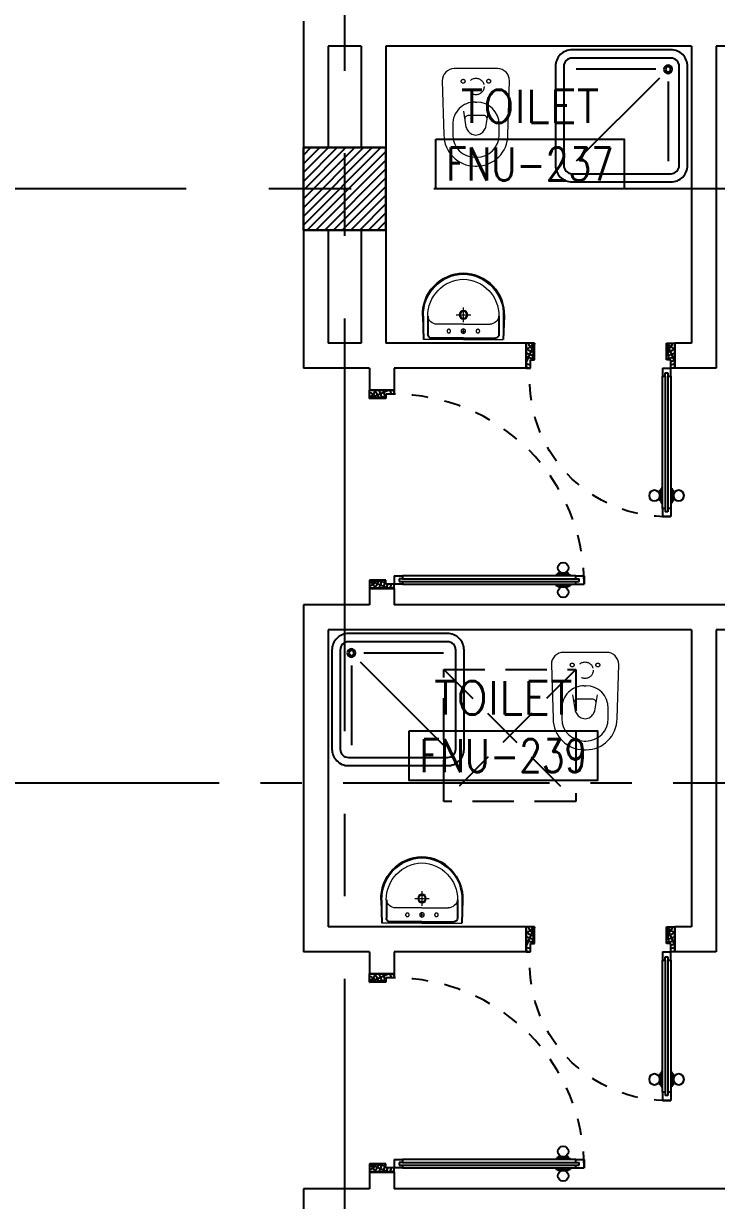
# Model space of a CAD drawing. Extents: x 88852.7 to 88945.7, y 39921.6 to 40001.1.
# Drawn here: x 88884.02 to 88888.22, y 39966.77 to 39973.9 of the extents above; entities that cross this region are included whole.
import ezdxf
from ezdxf.enums import TextEntityAlignment as Align

# ---------------------------------------------------------------- set-up
doc = ezdxf.new("R2010")
doc.units = 0
doc.header["$MEASUREMENT"] = 0
for name, pattern in [('CENTER', [2, 1.25, -0.25, 0.25, -0.25]), ('CENTERX2', [4, 2.5, -0.5, 0.5, -0.5]), ('DASHED', [0.75, 0.5, -0.25]), ('HIDDEN', [0.375, 0.25, -0.125]), ('HIDDEN2', [0.1875, 0.125, -0.0625])]:
    doc.linetypes.add(name, pattern=pattern)
doc.layers.get('0').update_dxf_attribs({"linetype": 'CONTINUOUS'})
for name, color, linetype in [('AXES', 11, 'CENTERX2'), ('AXES1', 11, 'CENTER'), ('COL', 2, 'CONTINUOUS'), ('DOOR', 7, 'CONTINUOUS'), ('FIX', 3, 'CONTINUOUS'), ('HAT', 8, 'CONTINUOUS'), ('RM-BOX', 4, 'CONTINUOUS'), ('RM-NAME', 2, 'CONTINUOUS'), ('RM-NO', 2, 'CONTINUOUS'), ('SHAFT', 4, 'CONTINUOUS'), ('WALL', 4, 'CONTINUOUS')]:
    doc.layers.add(name, color=color, linetype=linetype)
doc.styles.add('ROMANS', font='ROMANS.shx', dxfattribs={"width": 0.6})

# ---------------------------------------------------------------- blocks, each defined once
blk = doc.blocks.new('LAV1')
at = {"layer": 'FIX', "linetype": 'DASHED', "lineweight": 20, "ltscale": 0.05}
for p, q in [((-0.5, 170), (-0.5, 270)), ((-0.5, 170), (-0.5, 270)), ((49.5, 220), (-50.5, 220))]:
    blk.add_line(p, q, dxfattribs=at)
at = {"layer": 'FIX', "linetype": 'ByBlock', "ltscale": 0.3}
for p, q in [((-280, 210), (-275, 50)), ((-245, 210), (-245, 85)), ((245, 210), (245, 85)), ((280, 210), (275, 50)), ((0, 60), (-220.2, 60)), ((0, 60), (220.2, 60))]:
    blk.add_line(p, q, dxfattribs=at)
at = {"layer": 'FIX', "linetype": 'Continuous', "lineweight": 20}
for p, q in [((-275, 210), (-275, 50)), ((275, 210), (275, 50)), ((0, 155), (-181.4, 155)), ((0, 155), (181.4, 155)), ((0, 50), (-275, 50)), ((0, 50), (-252.5, 50)), ((0, 50), (275, 50)), ((0, 50), (252.5, 50))]:
    blk.add_line(p, q, dxfattribs=at)
at = {"layer": 'FIX', "lineweight": 20}
for p, q in [((15.6, 107.5), (-15.5, 107.5)), ((0, 92), (0, 123))]:
    blk.add_line(p, q, dxfattribs=at)
for centre, radius in [((-0.5, 220), 29.5), ((-0.5, 220), 22.5), ((0, 107.5), 15.5)]:
    blk.add_circle(centre, radius, dxfattribs=at)
at = {"layer": 'FIX', "linetype": 'HIDDEN', "lineweight": 20, "ltscale": 0.05}
for centre in [(-100, 107.5), (100, 107.5)]:
    blk.add_circle(centre, 12.4, dxfattribs=at)
at = {"layer": 'FIX', "linetype": 'ByBlock', "ltscale": 0.3}
for centre, radius, start, end in [((6.9, 220), 287, 91.37765, 182.00641), ((-6.9, 220), 287, 357.99359, 88.62235), ((-220.1, 84.9), 24.9, 179.70214, 269.94861), ((220.1, 84.9), 24.9, 270.05139, 0.29786)]:
    blk.add_arc(centre, radius, start, end, dxfattribs=at)
at = {"layer": 'FIX', "linetype": 'Continuous', "lineweight": 20}
for centre, radius, start, end in [((8.4, 216.7), 283.4, 91.6988, 181.35097), ((-8.4, 216.7), 283.4, 358.64903, 88.3012), ((7.6, 212.5), 252.7, 91.73281, 180.48842), ((-7.6, 212.5), 252.7, 359.51158, 88.26719), ((-179.2, 221.8), 66.9, 190.20056, 268.07863), ((179.2, 221.8), 66.9, 271.92137, 349.79944)]:
    blk.add_arc(centre, radius, start, end, dxfattribs=at)
blk = doc.blocks.new('WC1')
at = {"layer": 'FIX', "lineweight": 20}
for p, q in [((-210, 203.8), (-538, 193.8)), ((-475, 140.8), (-538, 140.8)), ((-394.8, 75.7), (-490.4, 60.1)), ((-137, 0), (-137, 130.8)), ((-727, 4.8), (-727, -4.8)), ((-674, 4.8), (-674, -4.8)), ((-533.7, 24.2), (-539.5, 0)), ((-539.5, 0), (-533.7, -24.2)), ((-339, 4.8), (-339, -4.8)), ((-137, -130.8), (-137, 0)), ((-490.4, -60.1), (-394.8, -75.7)), ((-538, -140.8), (-475, -140.8)), ((-538, -193.8), (-210, -203.8)), ((-213.2, -203.8), (-210, -203.8))]:
    blk.add_line(p, q, dxfattribs=at)
at = {"layer": 'FIX', "linetype": 'Continuous', "lineweight": 20}
blk.add_line((-420.1, -47.3), (-420.4, 44.6), dxfattribs=at)
at = {"layer": 'FIX', "linetype": 'HIDDEN', "lineweight": 20, "ltscale": 0.05}
for centre in [(-213.2, 77.5), (-213.2, -77.5)]:
    blk.add_circle(centre, 11.6, dxfattribs=at)
at = {"layer": 'FIX', "linetype": 'HIDDEN2', "lineweight": 20, "ltscale": 0.3}
blk.add_circle((-245, 0), 49.8, dxfattribs=at)
at = {"layer": 'FIX', "lineweight": 20}
for centre, radius, start, end in [((-538, 4.8), 189, 90, 180), ((-210, 130.8), 73, 360, 90), ((-538, 4.8), 136, 90, 180), ((-475, 4.8), 136, 360, 90), ((-473, -6.9), 68.2, 128.92417, 152.84682), ((-464.4, -17.6), 82, 108.49595, 128.92417), ((-538, -4.8), 189, 180, 270), ((-538, -4.8), 136, 180, 270), ((-473, 6.9), 68.2, 207.15318, 231.07583), ((-464.4, 17.6), 82, 231.07583, 251.50405), ((-475, -4.8), 136, 270, 0), ((-210, -130.8), 73, 270, 0)]:
    blk.add_arc(centre, radius, start, end, dxfattribs=at)
at = {"layer": 'FIX', "linetype": 'Continuous', "lineweight": 20}
for centre, start, end in [((-442.7, 45.5), 357.66621, 91.61215), ((-442.4, -45.6), 268.38785, 2.33379)]:
    blk.add_arc(centre, 22.3, start, end, dxfattribs=at)
blk = doc.blocks.new('SHR1')
at = {"layer": 'FIX'}
for p, q in [((-195.7, 195.7), (-700, 700)), ((-142.7, 217.7), (-142.7, 700)), ((-217.7, 142.7), (-700, 142.7))]:
    blk.add_line(p, q, dxfattribs=at)
for points in [[(-825, 125), (-825, 725, -0.414214), (-725, 825), (-125, 825, -0.414214), (-25, 725), (-25, 125, -0.414214), (-125, 25), (-725, 25, -0.414214)], [(-775, 125), (-775, 725, -0.414214), (-725, 775), (-125, 775, -0.414214), (-75, 725), (-75, 125, -0.414214), (-125, 75), (-725, 75, -0.414214)]]:
    blk.add_lwpolyline(points, format="xyb", close=True, dxfattribs=at)
for radius in [25, 15]:
    blk.add_circle((-142.7, 142.7), radius, dxfattribs=at)
blk = doc.blocks.new('RM1')
at = {"layer": 'RM-BOX'}
blk.add_lwpolyline([(569.9, -200), (-569.9, -200), (-569.9, -500), (569.9, -500)], close=True, dxfattribs=at)
at = {"layer": 'RM-NAME', "style": 'ROMANS'}
for tag, p in [('ROOMNAME1', (0, 323.8)), ('ROOMNAME2', (0, 0))]:
    blk.add_attdef(tag, text='', height=200, dxfattribs=at).set_placement(p, align=Align.MIDDLE)
at = {"layer": 'RM-NO', "style": 'ROMANS', "width": 0.8}
blk.add_attdef('ROOMNO', text='', height=200, dxfattribs=at).set_placement((0, -350), align=Align.MIDDLE)
blk = doc.blocks.new('DOOR90')
at = {"layer": 'DOOR', "linetype": 'ByBlock'}
for p, q in [((0, 0), (-150, 0)), ((-200, -25), (-1000, -25)), ((-200, -42), (-1000, -42)), ((-200, -58), (-1000, -58)), ((-1000, -75), (-200, -75))]:
    blk.add_line(p, q, dxfattribs=at)
at = {"layer": 'DOOR', "color": 0, "linetype": 'ByBlock'}
for p, q in [((-150, 0), (-150, -25)), ((-150, 0), (0, 0)), ((0, -50), (0, 0)), ((-1050, -25), (-1050, -75)), ((-1050, -75), (-1050, -25)), ((-1000, -25), (-1050, -25)), ((-1020, -42), (-1020, -58)), ((-1000, -42), (-1020, -42)), ((-1000, -58), (-1020, -58)), ((-1000, -25), (-1000, -42)), ((-1000, -58), (-1000, -75)), ((-967.6, -25), (-967.6, -17.8)), ((-877.6, -17.8), (-967.6, -17.8)), ((-955, -17.8), (-955, -8.8)), ((-955, -8.8), (-890.2, -8.8)), ((-955, -17.8), (-890.2, -17.8)), ((-890.2, -17.8), (-890.2, -8.8)), ((-877.6, -25), (-877.6, -17.8)), ((-200, -42), (-200, -25)), ((-200, -25), (-150, -25)), ((-180, -42), (-200, -42)), ((-200, -75), (-200, -58)), ((-200, -58), (-180, -58)), ((-180, -58), (-180, -42)), ((-150, -75), (-150, -25)), ((-150, -25), (-100, -25)), ((-100, -25), (-100, -50)), ((-100, -50), (0, -50)), ((-1000, -75), (-1050, -75)), ((-967.6, -75), (-967.6, -82.2)), ((-877.6, -82.2), (-967.6, -82.2)), ((-955, -82.2), (-955, -91.2)), ((-955, -82.2), (-890.2, -82.2)), ((-955, -91.2), (-890.2, -91.2)), ((-890.2, -82.2), (-890.2, -91.2)), ((-877.6, -75), (-877.6, -82.2)), ((-150, -75), (-200, -75)), ((-100, -850), (0, -850)), ((-100, -875), (-100, -850)), ((0, -850), (0, -900)), ((-150, -900), (-150, -875)), ((-150, -875), (-100, -875)), ((0, -900), (-150, -900)), ((-150, -900), (0, -900))]:
    blk.add_line(p, q, dxfattribs=at)
at = {"layer": 'DOOR', "color": 9, "linetype": 'ByBlock'}
for p, q in [((0, -50), (-113.7, 0)), ((0, -50), (-40.1, 0)), ((0, -50), (-100, -36.6)), ((0, -850), (-113.7, -900)), ((0, -850), (-100, -863.4)), ((0, -850), (-40.1, -900))]:
    blk.add_line(p, q, dxfattribs=at)
at = {"layer": 'DOOR', "color": 0, "linetype": 'ByBlock'}
for centre in [(-922.6, 23.5), (-922.6, -123.5)]:
    blk.add_circle(centre, 32.4, dxfattribs=at)
at = {"layer": 'DOOR', "color": 9, "linetype": 'ByBlock'}
for centre, radius, start, end in [((0, -50), 74.4, 137.77643, 180), ((0, -50), 54.4, 113.20738, 180), ((0, -50), 154.4, 161.10529, 166.28577), ((0, -50), 134.4, 158.15985, 169.28002), ((0, -50), 114.4, 154.08384, 167.37743), ((0, -50), 94.4, 148.01819, 180), ((0, -50), 34.4, 90, 180), ((0, -50), 14.4, 90, 180), ((0, -850), 94.4, 180, 211.98181), ((0, -850), 74.4, 180, 222.22357), ((0, -850), 54.4, 180, 246.79262), ((0, -850), 34.4, 180, 270), ((0, -850), 14.4, 180, 270), ((0, -850), 154.4, 193.71423, 198.89471), ((0, -850), 134.4, 190.71998, 201.84015)]:
    blk.add_arc(centre, radius, start, end, dxfattribs=at)
at = {"layer": 'DOOR', "linetype": 'HIDDEN', "ltscale": 0.5}
blk.add_arc((-222.2, -50), 828.2, 178.27012, 275.00304, dxfattribs=at)
blk = doc.blocks.new('DOOR100')
at = {"layer": 'DOOR', "color": 0, "linetype": 'ByBlock'}
for p, q in [((-76.1, 1251.1), (-76.1, 1301.1)), ((-76.1, 1301.1), (-26.1, 1301.1)), ((-26.1, 1301.1), (-76.1, 1301.1)), ((-26.1, 1251.1), (-26.1, 1301.1)), ((-83.3, 1128.7), (-83.3, 1218.7)), ((-76.1, 1218.7), (-83.3, 1218.7)), ((-59.1, 1251.1), (-76.1, 1251.1)), ((-59.1, 1251.1), (-59.1, 1271.1)), ((-43.1, 1271.1), (-59.1, 1271.1)), ((-43.1, 1251.1), (-43.1, 1271.1)), ((-26.1, 1251.1), (-43.1, 1251.1)), ((-26.1, 1218.7), (-18.9, 1218.7)), ((-18.9, 1128.7), (-18.9, 1218.7)), ((-92.3, 1206.1), (-92.3, 1141.3)), ((-83.3, 1206.1), (-92.3, 1206.1)), ((-83.3, 1141.3), (-92.3, 1141.3)), ((-83.3, 1206.1), (-83.3, 1141.3)), ((-18.9, 1206.1), (-18.9, 1141.3)), ((-18.9, 1206.1), (-9.9, 1206.1)), ((-18.9, 1141.3), (-9.9, 1141.3)), ((-9.9, 1206.1), (-9.9, 1141.3)), ((-76.1, 1128.7), (-83.3, 1128.7)), ((-26.1, 1128.7), (-18.9, 1128.7)), ((-1201.1, 0), (-1201.1, 150)), ((-1201.1, 150), (-1176.1, 150)), ((-1201.1, 150), (-1201.1, 0)), ((-1176.1, 150), (-1176.1, 100)), ((-76.1, 200), (-59.1, 200)), ((-76.1, 150), (-76.1, 200)), ((-76.1, 150), (-26.1, 150)), ((-59.1, 200), (-59.1, 180)), ((-59.1, 180), (-43.1, 180)), ((-43.1, 200), (-26.1, 200)), ((-43.1, 180), (-43.1, 200)), ((-26.1, 200), (-26.1, 150)), ((-1.1, 150), (-26.1, 150)), ((-26.1, 150), (-26.1, 100)), ((-1.1, 150), (-1.1, 0)), ((-1176.1, 100), (-1151.1, 100)), ((-1151.1, 100), (-1151.1, 0)), ((-51.1, 100), (-51.1, 0)), ((-26.1, 100), (-51.1, 100)), ((-1151.1, 0), (-1201.1, 0)), ((-51.1, 0), (-1.1, 0))]:
    blk.add_line(p, q, dxfattribs=at)
at = {"layer": 'DOOR', "linetype": 'ByBlock'}
for p, q in [((-76.1, 1251.1), (-76.1, 200)), ((-59.1, 200), (-59.1, 1251.1)), ((-43.1, 200), (-43.1, 1251.1)), ((-26.1, 200), (-26.1, 1251.1))]:
    blk.add_line(p, q, dxfattribs=at)
at = {"layer": 'DOOR', "color": 9, "linetype": 'ByBlock'}
for p, q in [((-1151.1, 0), (-1201.1, 113.7)), ((-1151.1, 0), (-1164.4, 100)), ((-51.1, 0), (-1.1, 113.7)), ((-51.1, 0), (-37.7, 100)), ((-1151.1, 0), (-1201.1, 40.1)), ((-51.1, 0), (-1.1, 40.1))]:
    blk.add_line(p, q, dxfattribs=at)
at = {"layer": 'DOOR', "color": 0, "linetype": 'ByBlock'}
for centre in [(-124.6, 1173.7), (22.5, 1173.7)]:
    blk.add_circle(centre, 32.4, dxfattribs=at)
at = {"layer": 'DOOR', "linetype": 'HIDDEN', "ltscale": 0.5}
blk.add_arc((-26.8, 151.9), 1149.2, 89.96096, 180.09315, dxfattribs=at)
at = {"layer": 'DOOR', "color": 9, "linetype": 'ByBlock'}
for centre, radius, start, end in [((-1151.1, 0), 154.4, 103.71423, 108.89471), ((-51.1, 0), 154.4, 71.10529, 76.28577), ((-1151.1, 0), 134.4, 100.71998, 111.84015), ((-1151.1, 0), 94.4, 90, 121.98181), ((-1151.1, 0), 74.4, 90, 132.22357), ((-51.1, 0), 94.4, 58.01819, 90), ((-51.1, 0), 74.4, 47.77643, 90), ((-51.1, 0), 134.4, 68.15985, 79.28002), ((-51.1, 0), 114.4, 64.08384, 77.37743), ((-1151.1, 0), 54.4, 90, 156.79262), ((-1151.1, 0), 34.4, 90, 180), ((-1151.1, 0), 14.4, 90, 180), ((-51.1, 0), 54.4, 23.20738, 90), ((-51.1, 0), 34.4, 0, 90), ((-51.1, 0), 14.4, 0, 90)]:
    blk.add_arc(centre, radius, start, end, dxfattribs=at)
blk = doc.blocks.new('COL50')
at = {"layer": 'COL'}
blk.add_lwpolyline([(-250, 250), (-250, -250), (250, -250), (250, 250)], close=True, dxfattribs=at)
blk = doc.blocks.new('*X537')
at = {"color": 0}
for p, q in [((245928.6, 162719.8), (246398.5, 163189.7)), ((245928.6, 162772.8), (246345.5, 163189.7)), ((245928.6, 162825.8), (246292.5, 163189.7)), ((245928.6, 162878.9), (246239.4, 163189.7)), ((245928.6, 162931.9), (246186.4, 163189.7)), ((245928.6, 162984.9), (246133.4, 163189.7)), ((245928.6, 163038), (246080.3, 163189.7)), ((245928.6, 163091), (246027.3, 163189.7)), ((245928.6, 163144), (245974.3, 163189.7)), ((245951.6, 162689.7), (246428.6, 163166.7)), ((246004.6, 162689.7), (246428.6, 163113.7)), ((246057.6, 162689.7), (246428.6, 163060.7)), ((246110.7, 162689.7), (246428.6, 163007.6)), ((246163.7, 162689.7), (246428.6, 162954.6)), ((246216.7, 162689.7), (246428.6, 162901.6)), ((246269.8, 162689.7), (246428.6, 162848.5)), ((246322.8, 162689.7), (246428.6, 162795.5)), ((246375.8, 162689.7), (246428.6, 162742.5))]:
    blk.add_line(p, q, dxfattribs=at)

msp = doc.modelspace()

# ---------------------------------------------------------------- linework, layer by layer
at = {"layer": 'AXES'}
for p, q in [((88885.9703, 39921.6153), (88885.9703, 40000.4279)), ((88945.0103, 39972.8996), (88876.9703, 39972.8996))]:
    msp.add_line(p, q, dxfattribs=at)
at = {"layer": 'AXES1'}
msp.add_line((88935.2103, 39969.2996), (88876.9703, 39969.2996), dxfattribs=at)
at = {"layer": 'SHAFT', "color": 97, "linetype": 'HIDDEN'}
for p, q in [((88887.3703, 39969.9896), (88886.5703, 39969.1896)), ((88886.5703, 39969.9896), (88887.3703, 39969.1896))]:
    msp.add_line(p, q, dxfattribs=at)
msp.add_lwpolyline([(88886.5703, 39969.9896), (88887.3703, 39969.9896), (88887.3703, 39969.1896), (88886.5703, 39969.1896)], close=True, dxfattribs=at)
at = {"layer": 'WALL', "linetype": 'ByBlock'}
for p, q in [((88885.7203, 39973.9146), (88885.7203, 39971.8146)), ((88885.8703, 39973.7646), (88885.8703, 39973.1478)), ((88886.0703, 39973.7646), (88886.0703, 39973.1496)), ((88886.2203, 39973.7646), (88886.2203, 39973.1496)), ((88888.0703, 39973.7646), (88888.0703, 39971.9646)), ((88888.2203, 39973.7646), (88888.2203, 39971.8146)), ((88885.8703, 39972.6496), (88885.8703, 39971.9646)), ((88886.0703, 39972.6496), (88886.0703, 39971.9646)), ((88886.2203, 39972.6496), (88886.2203, 39971.9646)), ((88887.0703, 39971.9646), (88887.0703, 39971.8146)), ((88887.9703, 39971.9646), (88887.9703, 39971.8146)), ((88886.1203, 39971.8146), (88886.1203, 39971.6796)), ((88886.2703, 39971.8146), (88886.2703, 39971.6796)), ((88886.1203, 39971.6796), (88886.2703, 39971.6796)), ((88886.1203, 39970.4796), (88886.2703, 39970.4796)), ((88886.1203, 39970.4796), (88886.1203, 39970.3796)), ((88886.2703, 39970.4796), (88886.2703, 39970.3796)), ((88885.7203, 39970.3796), (88885.7203, 39968.2796)), ((88885.8703, 39970.2296), (88885.8703, 39968.4296)), ((88888.0703, 39970.2296), (88888.0703, 39968.4296)), ((88888.2203, 39970.2296), (88888.2203, 39968.2796)), ((88887.0703, 39968.4296), (88887.0703, 39968.2796)), ((88887.9703, 39968.4296), (88887.9703, 39968.2796)), ((88886.1203, 39968.2796), (88886.1203, 39968.1451)), ((88886.2703, 39968.2796), (88886.2703, 39968.1451)), ((88886.1203, 39968.1451), (88886.2703, 39968.1451)), ((88886.1203, 39966.9451), (88886.2703, 39966.9451)), ((88886.1203, 39966.9451), (88886.1203, 39966.8446)), ((88886.2703, 39966.9451), (88886.2703, 39966.8446)), ((88885.7203, 39966.8446), (88885.7203, 39965.9496))]:
    msp.add_line(p, q, dxfattribs=at)
at = {"layer": 'WALL'}
for p, q in [((88886.0703, 39973.7646), (88885.8703, 39973.7646)), ((88888.0703, 39973.7646), (88886.2203, 39973.7646)), ((88892.9203, 39973.7646), (88888.2203, 39973.7646)), ((88886.0703, 39971.9646), (88885.8703, 39971.9646)), ((88887.0703, 39971.9646), (88886.2203, 39971.9646)), ((88888.0703, 39971.9646), (88887.9703, 39971.9646)), ((88886.1203, 39971.8146), (88885.7203, 39971.8146)), ((88887.0703, 39971.8146), (88886.2703, 39971.8146)), ((88888.2203, 39971.8146), (88887.9703, 39971.8146)), ((88886.1203, 39970.3796), (88885.7203, 39970.3796)), ((88892.9203, 39970.3796), (88886.2703, 39970.3796)), ((88888.0703, 39970.2296), (88885.8703, 39970.2296)), ((88892.9203, 39970.2296), (88888.2203, 39970.2296)), ((88887.0703, 39968.4296), (88885.8703, 39968.4296)), ((88888.0703, 39968.4296), (88887.9703, 39968.4296)), ((88886.1203, 39968.2796), (88885.7203, 39968.2796)), ((88887.0703, 39968.2796), (88886.2703, 39968.2796)), ((88888.2203, 39968.2796), (88887.9703, 39968.2796)), ((88886.1203, 39966.8446), (88885.7203, 39966.8446)), ((88892.9203, 39966.8446), (88886.2703, 39966.8446))]:
    msp.add_line(p, q, dxfattribs=at)

# ---------------------------------------------------------------- block references
at = {"layer": 'COL', "yscale": 0.000999999996565748, "zscale": 0.001}
for xscale in [-0.001000000003841706, 0.001000000003841706]:
    msp.add_blockref('COL50', (88885.9703, 39972.8996), dxfattribs=dict(at, xscale=xscale))
at = {"layer": 'DOOR', "color": 0, "linetype": 'ByBlock', "yscale": 0.000999999996565748, "zscale": 0.001, "rotation": 270}
for name, p, xscale in [('DOOR90', (88887.9703, 39971.9646), -0.000999999996565748), ('DOOR100', (88886.1203, 39970.4796), 0.000999999996565748), ('DOOR90', (88887.9703, 39968.4296), -0.000999999996565748), ('DOOR100', (88886.1203, 39966.9451), 0.000999999996565748)]:
    msp.add_blockref(name, p, dxfattribs=dict(at, xscale=xscale))
at = {"layer": 'FIX', "xscale": 0.000999999996565748, "yscale": 0.000999999996565748, "zscale": 0.001, "rotation": 90}
for p in [(88886.7653, 39973.7646), (88887.4263, 39970.2296)]:
    msp.add_blockref('WC1', p, dxfattribs=at)
at = {"layer": 'FIX', "xscale": -0.0008800000068731606, "yscale": 0.000879999999597203, "zscale": 0.0008800000000000001}
for p in [(88886.6893, 39971.9436), (88886.4383, 39968.4086)]:
    msp.add_blockref('LAV1', p, dxfattribs=at)
at = {"layer": 'HAT', "xscale": 0.001000000003841706, "yscale": 0.000999999996565748, "zscale": 0.001}
msp.add_blockref('*X537', (88639.7917, 39809.9598), dxfattribs=at)
at = {"layer": 'RM-NO'}
ref = msp.add_blockref('RM1', (88887.0927, 39973.3996), dxfattribs=dict(at, xscale=-0.001000000003841706, yscale=0.000999999996565748, zscale=0.001))
ref.add_attrib('ROOMNO', 'FNU-237', dxfattribs={"height": 0.2, "style": 'ROMANS', "width": 0.8}).set_placement((88887.0927, 39973.0496), align=Align.MIDDLE)
ref.add_attrib('ROOMNAME2', 'TOILET', dxfattribs={"layer": 'RM-NAME', "height": 0.2, "style": 'ROMANS'}).set_placement((88887.0927, 39973.3996), align=Align.MIDDLE)
ref = msp.add_blockref('RM1', (88886.9318, 39969.8174), dxfattribs=dict(at, xscale=-0.001000000003841706, yscale=0.000999999996565748, zscale=0.001))
ref.add_attrib('ROOMNO', 'FNU-239', dxfattribs={"height": 0.2, "style": 'ROMANS', "width": 0.8}).set_placement((88886.9318, 39969.4674), align=Align.MIDDLE)
ref.add_attrib('ROOMNAME2', 'TOILET', dxfattribs={"layer": 'RM-NAME', "height": 0.2, "style": 'ROMANS'}).set_placement((88886.9318, 39969.8174), align=Align.MIDDLE)
at = {"layer": 'WALL', "yscale": 0.000999999996565748, "zscale": 0.001}
for p, xscale, rotation in [((88888.0723, 39973.7666), -0.001000000003841706, 180), ((88885.8683, 39970.2316), -0.000999999996565748, 270)]:
    msp.add_blockref('SHR1', p, dxfattribs=dict(at, xscale=xscale, rotation=rotation))

doc.saveas('drawing.dxf')
